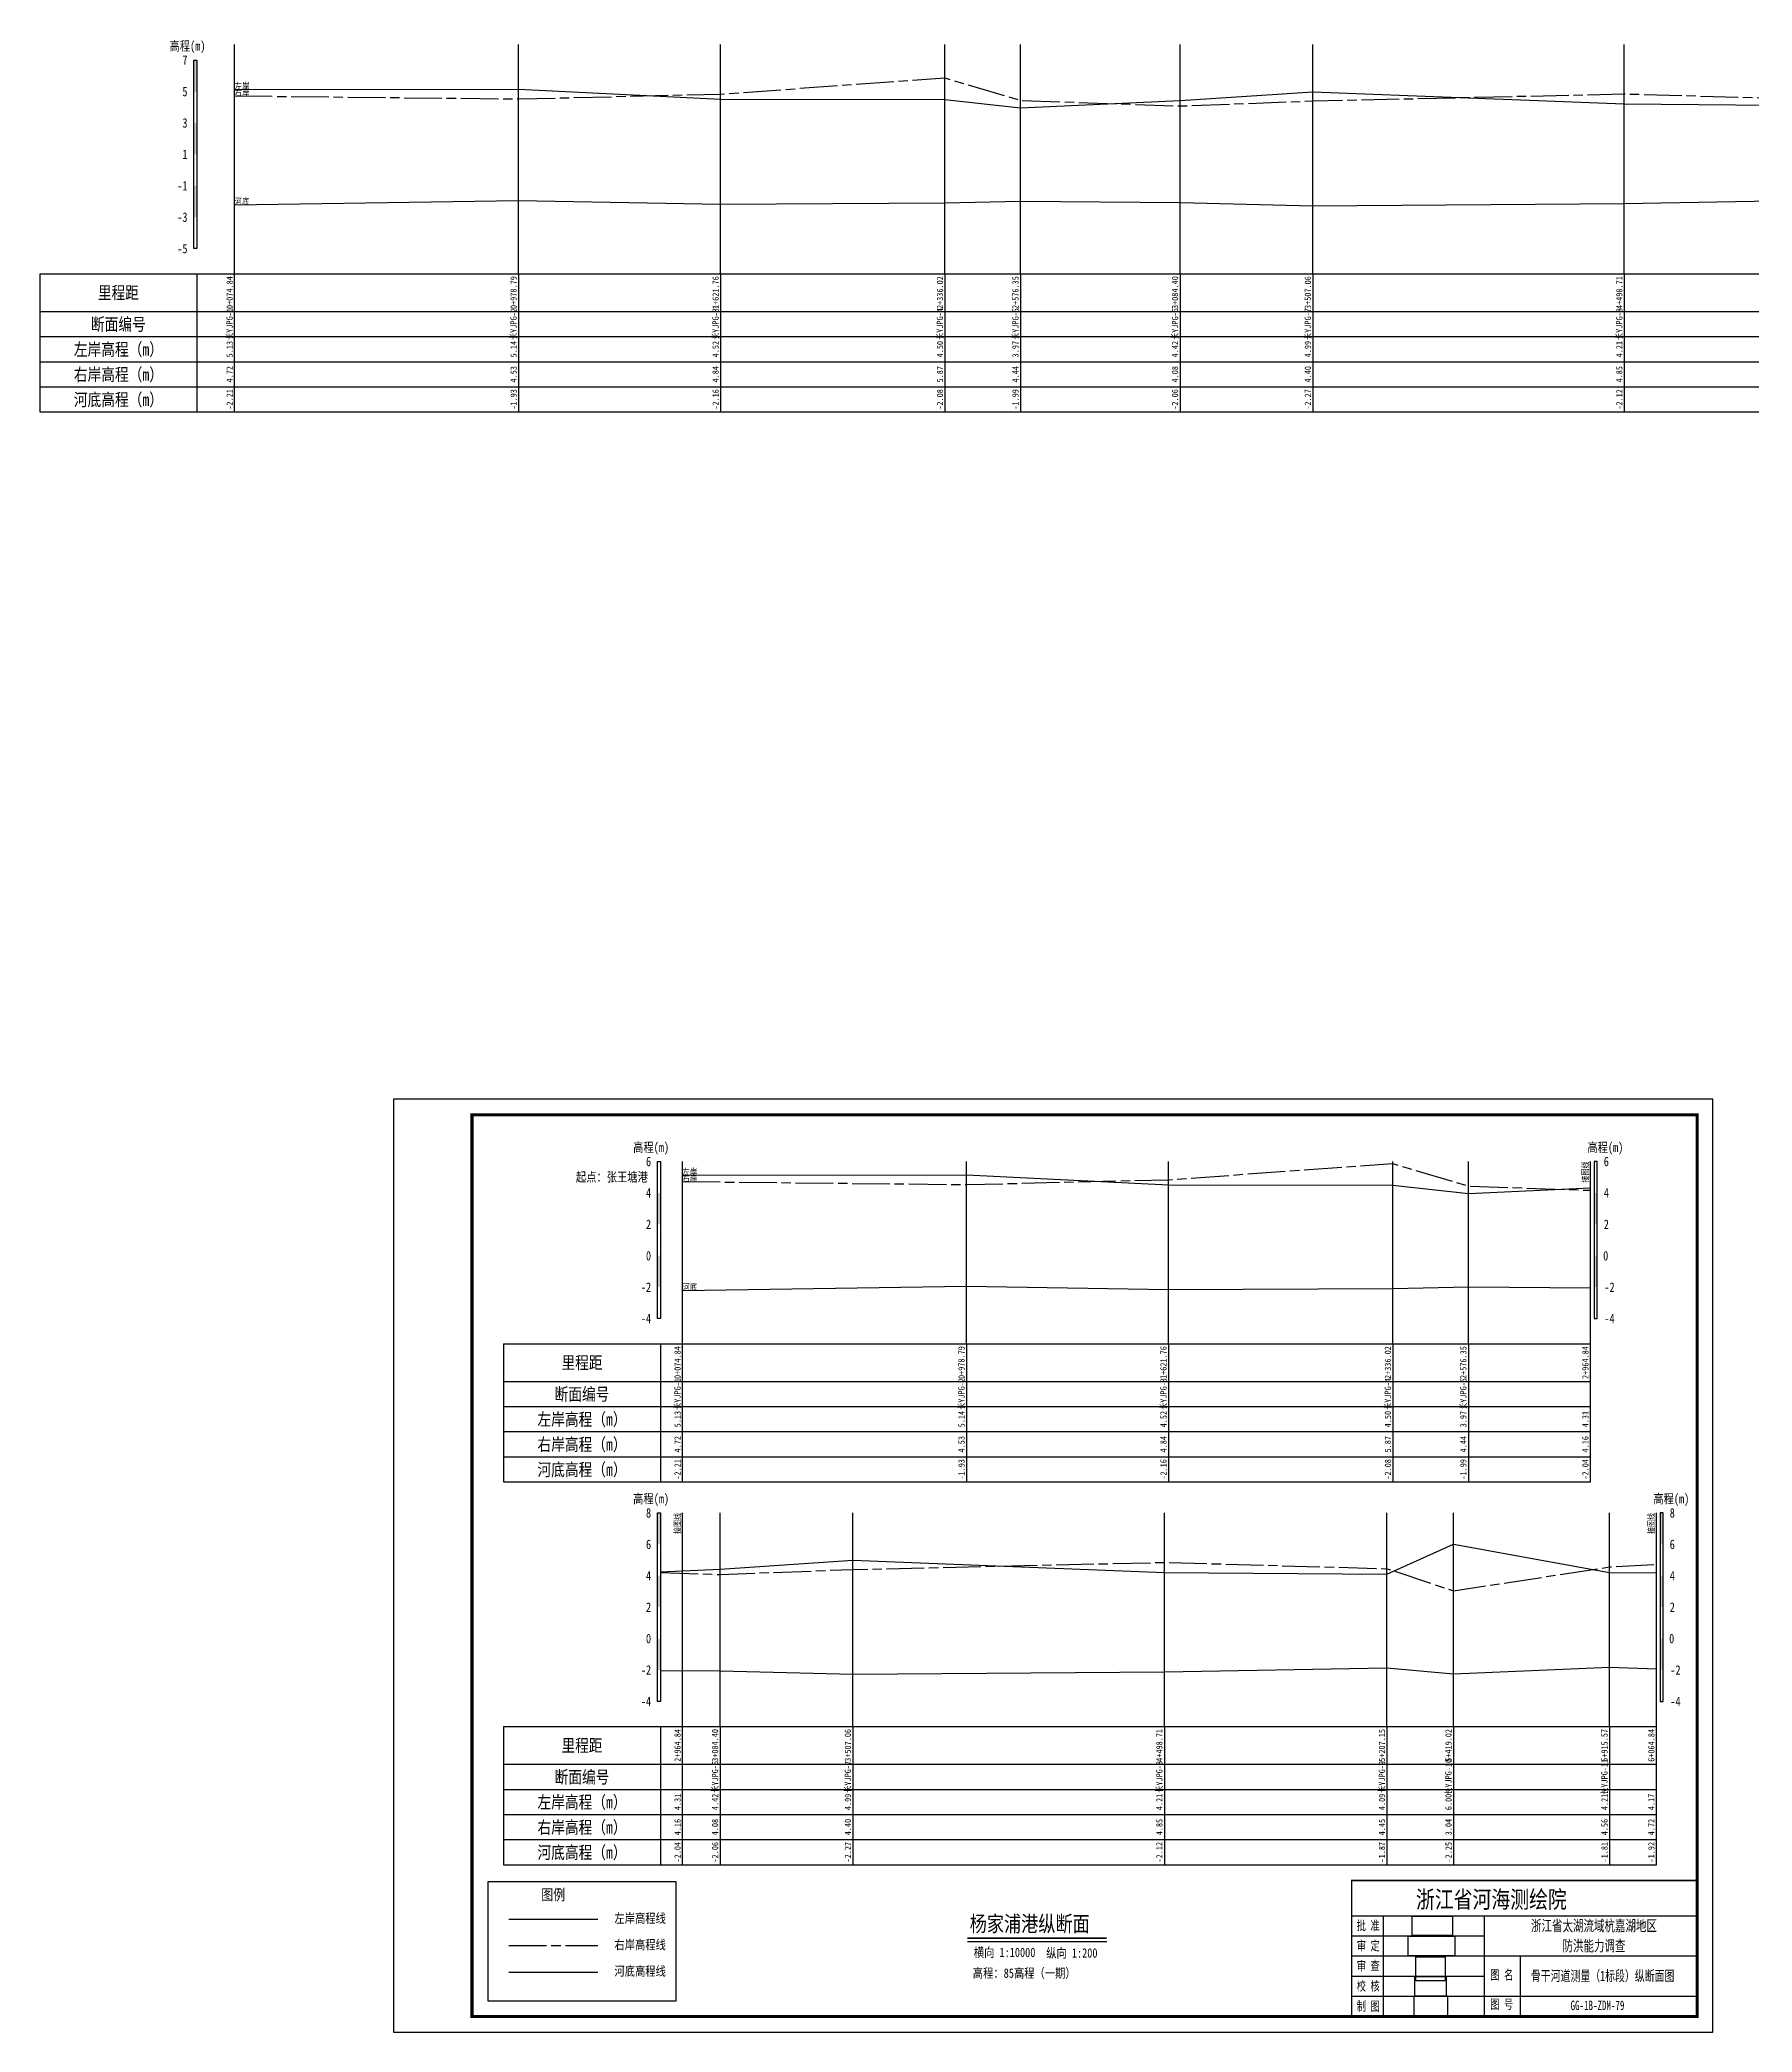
# Model space of a CAD drawing. Extents: x 531918 to 534167, y 3423336 to 3423970.
# Drawn here: x 532591 to 533136, y 3423336 to 3423970 of the extents above; entities that cross this region are included whole.
import ezdxf
from ezdxf.enums import TextEntityAlignment as Align

# ---------------------------------------------------------------- set-up
doc = ezdxf.new("R2010")
doc.units = 0
doc.header["$LTSCALE"] = 0.5
doc.linetypes.add('ACAD_ISO08W100', pattern=[36, 24, -3, 6, -3])
doc.layers.get('0').update_dxf_attribs({"linetype": 'CONTINUOUS'})
for name, color, linetype, lineweight in [('00右岸断面线', 5, 'ACAD_ISO08W100', 30), ('00左岸断面线', 6, 'CONTINUOUS', 30), ('00河底高程', 2, 'CONTINUOUS', 30), ('xxxx', 6, 'CONTINUOUS', 30)]:
    doc.layers.add(name, color=color, linetype=linetype, lineweight=lineweight)
for name, color, linetype in [('tab', 9, 'CONTINUOUS'), ('TEXT', 7, 'CONTINUOUS'), ('zdm1', 2, 'CONTINUOUS'), ('zh', 9, 'CONTINUOUS'), ('图框', 7, 'CONTINUOUS'), ('标注', 7, 'CONTINUOUS'), ('纵断面曲线名称', 7, 'CONTINUOUS'), ('高程标尺', 3, 'CONTINUOUS')]:
    doc.layers.add(name, color=color, linetype=linetype)
doc.styles.add('HZ', font='fangsong_GB2312.ttf', dxfattribs={"width": 0.8})
doc.styles.add('tk2', font='fangsong_GB2312.ttf', dxfattribs={"width": 0.8})
picture_1 = doc.add_image_def('image1.tif', size_in_pixel=(413, 175))
picture_2 = doc.add_image_def('image2.tif', size_in_pixel=(364, 223))
picture_3 = doc.add_image_def('image3.tif', size_in_pixel=(379, 181))
picture_4 = doc.add_image_def('image4.tif', size_in_pixel=(244, 153))
picture_5 = doc.add_image_def('image5.tif', size_in_pixel=(332, 273))

# ---------------------------------------------------------------- blocks, each defined once
blk = doc.blocks.new('A$C0B9647FD')
at = {"lineweight": 100, "const_width": 0.5}
blk.add_lwpolyline([(0, 43.28), (-110, 43.28), (-110, 0), (0, 0), (0, 43.28)], dxfattribs=at)
at = {"layer": 'TEXT', "color": 0}
for p, q in [((-110, 32.08, 0), (0, 32.08, 0)), ((-99.92, 32.08, 0), (-99.92, 6.42, 0)), ((-67.83, 32.08, 0), (-67.83, 6.42, 0)), ((-110, 25.67, 0), (-67.83, 25.67, 0)), ((-110, 19.25, 0), (-67.83, 19.25, 0)), ((-67.83, 19.25, 0), (0, 19.25, 0)), ((-56.35, 19.25, 0), (-56.35, 0, 0)), ((-110, 12.83, 0), (-67.83, 12.83, 0)), ((-110, 6.42, 0), (0, 6.42, 0)), ((-99.92, 6.42, 0), (-99.92, 0, 0)), ((-67.83, 6.42, 0), (-67.83, 0, 0))]:
    blk.add_line(p, q, dxfattribs=at)
at = {"layer": 'TEXT', "color": 7, "ltscale": 8, "style": 'tk2'}
for tag, p, height, width in [('浙江省水利水电技术咨询中心', (-89.53, 34.51, 0), 5.5, 0.8), ('批准', (-108.38, 27.45, 0), 3, 0.7), ('审定', (-108.38, 21.04, 0), 3, 0.7), ('审 查', (-108.38, 14.62, 0), 3, 0.7), ('图名', (-65.84, 11.75, 0), 3, 0.7), ('校 核', (-108.38, 8.2, 0), 3, 0.7), ('制 图', (-108.38, 1.79, 0), 3, 0.7), ('图号', (-65.89, 2.42, 0), 3, 0.7)]:
    blk.add_attdef(tag, p, '', height=height, dxfattribs=dict(at, width=width))
at = {"layer": 'TEXT', "color": 0, "style": 'tk2', "width": 0.7}
for tag, height, p in [('浙江省太湖流域杭嘉湖地区', 3.5, (-32.86, 28.9, -206.67)), ('防洪能力调查', 3.5, (-32.86, 22.5, -206.67)), ('骨干河道测量（*标段）水系图', 3.3, (-30.1, 12.93, -206.67)), ('HJH-01', 3, (-31.74, 3.53, -206.67))]:
    blk.add_attdef(tag, text='', height=height, dxfattribs=at).set_placement(p, align=Align.MIDDLE_CENTER)
blk = doc.blocks.new('A$C72737839')
at = {"linetype": 'Continuous'}
blk.add_lwpolyline([(59.94, 0), (59.94, 37.85), (0, 37.85)], dxfattribs=at)
at = {"linetype": 'Continuous', "flags": 128}
for points in [[(0, 37.85), (0, 0)], [(0, 0), (59.94, 0)]]:
    blk.add_lwpolyline(points, dxfattribs=at)
at = {"layer": '00右岸断面线', "color": 5, "lineweight": 30}
blk.add_line((6.73, 17.55), (35.02, 17.55), dxfattribs=at)
at = {"layer": '00河底高程', "color": 2, "lineweight": 30}
blk.add_line((6.73, 9.13), (35.02, 9.13), dxfattribs=at)
at = {"layer": 'xxxx', "color": 6, "lineweight": 30}
blk.add_line((6.73, 25.97), (35.02, 25.97), dxfattribs=at)
at = {"layer": 'tab', "color": 0, "style": 'HZ', "width": 0.8}
blk.add_text('图例', height=3.5, dxfattribs=at).set_placement((20.83, 33.8), align=Align.MIDDLE)
at = {"layer": 'zdm1', "linetype": 'Continuous', "style": 'HZ', "width": 0.8}
for s, p in [('左岸高程线', (48.5, 26.33)), ('右岸高程线', (48.5, 17.91)), ('河底高程线', (48.5, 9.49))]:
    blk.add_text(s, height=3, dxfattribs=at).set_placement(p, align=Align.MIDDLE)

msp = doc.modelspace()

# ---------------------------------------------------------------- linework, layer by layer
at = {"layer": '00右岸断面线', "flags": 128}
for points in [[(532652.73, 3423952.29), (532743.12, 3423951.34), (532807.42, 3423952.89), (532878.84, 3423958.04), (532902.88, 3423950.89), (532953.68, 3423949.09), (532995.95, 3423950.69), (533095.11, 3423952.94), (533165.96, 3423950.94), (533187.14, 3423943.89), (533236.8, 3423951.49), (533300.72, 3423954.89), (533347.39, 3423948.99), (533382.88, 3423948.99), (533446.18, 3423949.79), (533583.62, 3423952.69), (533674.49, 3423952.49), (533722.52, 3423952.49), (533819.05, 3423944.09), (533951.84, 3423947.89), (534045.36, 3423951.59), (534104.11, 3423951.34), (534166.67, 3423957.59)], [(532795.31, 3423606.72), (532885.7, 3423605.77), (532950, 3423607.32), (533021.43, 3423612.47), (533045.46, 3423605.32), (533084.31, 3423603.95)], [(532788.31, 3423482.34), (532807.26, 3423481.66), (532849.53, 3423483.26), (532948.69, 3423485.51), (533019.54, 3423483.51), (533040.73, 3423476.46), (533090.38, 3423484.06), (533105.31, 3423484.86)]]:
    msp.add_lwpolyline(points, dxfattribs=at)
at = {"layer": '00左岸断面线', "flags": 128}
for points in [[(532652.73, 3423954.34), (532743.12, 3423954.39), (532807.42, 3423951.29), (532878.84, 3423951.19), (532902.88, 3423948.54), (532953.68, 3423950.79), (532995.95, 3423953.64), (533095.11, 3423949.74), (533165.96, 3423949.14), (533187.14, 3423958.69), (533236.8, 3423949.74), (533300.72, 3423948.99), (533347.39, 3423952.34), (533382.88, 3423949.99), (533446.18, 3423952.59), (533583.62, 3423945.04), (533674.49, 3423949.64), (533722.52, 3423948.79), (533819.05, 3423946.04), (533951.84, 3423950.94), (534045.36, 3423951.69), (534104.11, 3423946.54), (534166.67, 3423956.29)], [(532795.31, 3423608.77), (532885.7, 3423608.82), (532950, 3423605.72), (533021.43, 3423605.62), (533045.46, 3423602.97), (533084.31, 3423604.69)], [(532788.31, 3423482.53), (532807.26, 3423483.36), (532849.53, 3423486.21), (532948.69, 3423482.31), (533019.54, 3423481.71), (533040.73, 3423491.26), (533090.38, 3423482.31), (533105.31, 3423482.14)]]:
    msp.add_lwpolyline(points, dxfattribs=at)
at = {"layer": '00河底高程', "flags": 128}
for points in [[(532652.73, 3423917.64), (532743.12, 3423919.04), (532807.42, 3423917.89), (532878.84, 3423918.29), (532902.88, 3423918.74), (532953.68, 3423918.39), (532995.95, 3423917.34), (533095.11, 3423918.09), (533165.96, 3423919.34), (533187.14, 3423917.44), (533236.8, 3423919.64), (533300.72, 3423917.24), (533347.39, 3423918.54), (533382.88, 3423916.39), (533446.18, 3423917.29), (533583.62, 3423917.99), (533674.49, 3423913.94), (533722.52, 3423916.54), (533819.05, 3423917.14), (533951.84, 3423915.24), (534045.36, 3423915.74), (534104.11, 3423915.69), (534166.67, 3423917.04)], [(532795.31, 3423572.07), (532885.7, 3423573.47), (532950, 3423572.32), (533021.43, 3423572.72), (533045.46, 3423573.17), (533084.31, 3423572.91)], [(532788.31, 3423451.1), (532807.26, 3423450.96), (532849.53, 3423449.91), (532948.69, 3423450.66), (533019.54, 3423451.91), (533040.73, 3423450.01), (533090.38, 3423452.21), (533105.31, 3423451.65)]]:
    msp.add_lwpolyline(points, dxfattribs=at)
at = {"layer": 'tab'}
for p, q in [((532590.73, 3423895.69), (534166.67, 3423895.69)), ((532590.73, 3423895.69), (532590.73, 3423851.69)), ((532640.73, 3423895.69), (532640.73, 3423851.69)), ((532652.73, 3423851.69), (532652.73, 3423895.69)), ((532743.12, 3423895.69), (532743.12, 3423851.69)), ((532807.42, 3423895.69), (532807.42, 3423851.69)), ((532878.84, 3423895.69), (532878.84, 3423851.69)), ((532902.88, 3423895.69), (532902.88, 3423851.69)), ((532953.68, 3423895.69), (532953.68, 3423851.69)), ((532995.95, 3423895.69), (532995.95, 3423851.69)), ((533095.11, 3423895.69), (533095.11, 3423851.69)), ((532590.73, 3423883.69), (534166.67, 3423883.69)), ((532590.73, 3423875.69), (534166.67, 3423875.69)), ((532590.73, 3423867.69), (534166.67, 3423867.69)), ((532590.73, 3423859.69), (534166.67, 3423859.69)), ((532590.73, 3423851.69), (534166.67, 3423851.69)), ((532738.31, 3423555.12), (533084.31, 3423555.12)), ((532738.31, 3423555.12), (532738.31, 3423511.12)), ((532788.31, 3423555.12), (532788.31, 3423511.12)), ((532795.31, 3423511.12), (532795.31, 3423555.12)), ((532885.7, 3423555.12), (532885.7, 3423511.12)), ((532950, 3423555.12), (532950, 3423511.12)), ((533021.43, 3423555.12), (533021.43, 3423511.12)), ((533045.46, 3423555.12), (533045.46, 3423511.12)), ((533084.31, 3423511.12), (533084.31, 3423555.12)), ((532738.31, 3423543.12), (533084.31, 3423543.12)), ((532738.31, 3423535.12), (533084.31, 3423535.12)), ((532738.31, 3423527.12), (533084.31, 3423527.12)), ((532738.31, 3423519.12), (533084.31, 3423519.12)), ((532738.31, 3423511.12), (533084.31, 3423511.12)), ((532738.31, 3423433.26), (533105.31, 3423433.26)), ((532738.31, 3423433.26), (532738.31, 3423389.26)), ((532788.31, 3423433.26), (532788.31, 3423389.26)), ((532795.31, 3423389.26), (532795.31, 3423433.26)), ((532807.26, 3423433.26), (532807.26, 3423389.26)), ((532849.53, 3423433.26), (532849.53, 3423389.26)), ((532948.69, 3423433.26), (532948.69, 3423389.26)), ((533019.54, 3423433.26), (533019.54, 3423389.26)), ((533040.73, 3423433.26), (533040.73, 3423389.26)), ((533090.38, 3423433.26), (533090.38, 3423389.26)), ((533105.31, 3423389.26), (533105.31, 3423433.26)), ((532738.31, 3423421.26), (533105.31, 3423421.26)), ((532738.31, 3423413.26), (533105.31, 3423413.26)), ((532738.31, 3423405.26), (533105.31, 3423405.26)), ((532738.31, 3423397.26), (533105.31, 3423397.26)), ((532738.31, 3423389.26), (533105.31, 3423389.26))]:
    msp.add_line(p, q, dxfattribs=at)
at = {"layer": 'zh', "color": 6}
for p, q in [((532652.73, 3423895.69), (532652.73, 3423968.69)), ((532743.12, 3423895.69), (532743.12, 3423968.69)), ((532807.42, 3423895.69), (532807.42, 3423968.69)), ((532878.84, 3423895.69), (532878.84, 3423968.69)), ((532902.88, 3423895.69), (532902.88, 3423968.69)), ((532953.68, 3423895.69), (532953.68, 3423968.69)), ((532995.95, 3423895.69), (532995.95, 3423968.69)), ((533095.11, 3423895.69), (533095.11, 3423968.69)), ((532795.31, 3423555.12), (532795.31, 3423613.12)), ((532885.7, 3423555.12), (532885.7, 3423613.12)), ((532950, 3423555.12), (532950, 3423613.12)), ((533021.43, 3423555.12), (533021.43, 3423613.12)), ((533045.46, 3423555.12), (533045.46, 3423613.12)), ((532807.26, 3423433.26), (532807.26, 3423501.26)), ((532849.53, 3423433.26), (532849.53, 3423501.26)), ((532948.69, 3423433.26), (532948.69, 3423501.26)), ((533019.54, 3423433.26), (533019.54, 3423501.26)), ((533040.73, 3423433.26), (533040.73, 3423501.26)), ((533090.38, 3423433.26), (533090.38, 3423501.26))]:
    msp.add_line(p, q, dxfattribs=at)
at = {"layer": 'zh'}
for p, q in [((533084.31, 3423555.12), (533084.31, 3423613.12)), ((532795.31, 3423433.26), (532795.31, 3423501.26)), ((533105.31, 3423433.26), (533105.31, 3423501.26))]:
    msp.add_line(p, q, dxfattribs=at)
at = {"layer": '图框', "flags": 128}
msp.add_lwpolyline([(532703.31, 3423335.98), (533123.31, 3423335.98), (533123.31, 3423632.98), (532703.31, 3423632.98)], close=True, dxfattribs=at)
at = {"layer": '图框', "const_width": 1, "flags": 128}
msp.add_lwpolyline([(532728.31, 3423340.98), (533118.31, 3423340.98), (533118.31, 3423627.98), (532728.31, 3423627.98)], close=True, dxfattribs=at)
at = {"layer": '图框', "color": 0, "const_width": 0.5, "flags": 128}
msp.add_lwpolyline([(532885.99, 3423365.88), (532930.33, 3423365.88)], dxfattribs=at)
at = {"layer": '图框', "color": 0, "flags": 128}
msp.add_lwpolyline([(532885.99, 3423364.88), (532930.33, 3423364.88)], dxfattribs=at)
at = {"layer": '高程标尺', "flags": 128}
for points in [[(532639.73, 3423903.69), (532639.73, 3423963.69), (532640.73, 3423963.69), (532640.73, 3423903.69)], [(532787.31, 3423563.12), (532787.31, 3423613.12), (532788.31, 3423613.12), (532788.31, 3423563.12)], [(533086.52, 3423563.12), (533086.52, 3423613.12), (533085.52, 3423613.12), (533085.52, 3423563.12)], [(532787.31, 3423441.26), (532787.31, 3423501.26), (532788.31, 3423501.26), (532788.31, 3423441.26)], [(533107.52, 3423441.26), (533107.52, 3423501.26), (533106.52, 3423501.26), (533106.52, 3423441.26)]]:
    msp.add_lwpolyline(points, close=True, dxfattribs=at)
at = {"layer": '高程标尺'}
for points in [[(532639.73, 3423953.69), (532640.73, 3423953.69), (532639.73, 3423963.69), (532640.73, 3423963.69)], [(532639.73, 3423933.69), (532640.73, 3423933.69), (532639.73, 3423943.69), (532640.73, 3423943.69)], [(532639.73, 3423913.69), (532640.73, 3423913.69), (532639.73, 3423923.69), (532640.73, 3423923.69)], [(532787.31, 3423593.12), (532788.31, 3423593.12), (532787.31, 3423603.12), (532788.31, 3423603.12)], [(533086.52, 3423593.12), (533085.52, 3423593.12), (533086.52, 3423603.12), (533085.52, 3423603.12)], [(532787.31, 3423573.12), (532788.31, 3423573.12), (532787.31, 3423583.12), (532788.31, 3423583.12)], [(533086.52, 3423573.12), (533085.52, 3423573.12), (533086.52, 3423583.12), (533085.52, 3423583.12)], [(532787.31, 3423491.26), (532788.31, 3423491.26), (532787.31, 3423501.26), (532788.31, 3423501.26)], [(533107.52, 3423491.26), (533106.52, 3423491.26), (533107.52, 3423501.26), (533106.52, 3423501.26)], [(532787.31, 3423471.26), (532788.31, 3423471.26), (532787.31, 3423481.26), (532788.31, 3423481.26)], [(533107.52, 3423471.26), (533106.52, 3423471.26), (533107.52, 3423481.26), (533106.52, 3423481.26)], [(532787.31, 3423451.26), (532788.31, 3423451.26), (532787.31, 3423461.26), (532788.31, 3423461.26)], [(533107.52, 3423451.26), (533106.52, 3423451.26), (533107.52, 3423461.26), (533106.52, 3423461.26)]]:
    msp.add_solid(points, dxfattribs=at)

# ---------------------------------------------------------------- block references
at = {"layer": '图框', "linetype": 'Continuous'}
msp.add_blockref('A$C72737839', (532733.31, 3423345.98), dxfattribs=at)
msp.add_blockref('A$C0B9647FD', (533118.31, 3423340.98), dxfattribs=at).add_auto_attribs({'图号': '图 号', '图名': '图 名', '批准': '批 准', '校 核': '校 核', '审 查': '审 查', '审定': '审 定', '制 图': '制 图', '浙江省水利水电技术咨询中心': '浙江省河海测绘院', 'HJH-01': 'GG-1B-ZDM-79', '骨干河道测量（*标段）水系图': '骨干河道测量（1标段）纵断面图', '浙江省太湖流域杭嘉湖地区': '浙江省太湖流域杭嘉湖地区', '防洪能力调查': '防洪能力调查'})

# ---------------------------------------------------------------- texts
at = {"layer": 'tab', "color": 3, "style": 'HZ', "width": 0.8}
for s, p in [('里程距', (532615.73, 3423889.69)), ('断面编号', (532615.73, 3423879.69)), ('左岸高程（m）', (532615.73, 3423871.69)), ('右岸高程（m）', (532615.73, 3423863.69)), ('河底高程（m）', (532615.73, 3423855.69)), ('里程距', (532763.31, 3423549.12)), ('断面编号', (532763.31, 3423539.12)), ('左岸高程（m）', (532763.31, 3423531.12)), ('右岸高程（m）', (532763.31, 3423523.12)), ('河底高程（m）', (532763.31, 3423515.12)), ('里程距', (532763.31, 3423427.26)), ('断面编号', (532763.31, 3423417.26)), ('左岸高程（m）', (532763.31, 3423409.26)), ('右岸高程（m）', (532763.31, 3423401.26)), ('河底高程（m）', (532763.31, 3423393.26))]:
    msp.add_text(s, height=3.999, dxfattribs=at).set_placement(p, align=Align.MIDDLE)
for s, p in [('0+074.84', (532652.73, 3423889.69)), ('0+978.79', (532743.12, 3423889.69)), ('1+621.76', (532807.42, 3423889.69)), ('2+336.02', (532878.84, 3423889.69)), ('2+576.35', (532902.88, 3423889.69)), ('3+084.40', (532953.68, 3423889.69)), ('3+507.06', (532995.95, 3423889.69)), ('4+498.71', (533095.11, 3423889.69)), ('长YJPG-1', (532652.73, 3423879.69)), ('长YJPG-2', (532743.12, 3423879.69)), ('长YJPG-3', (532807.42, 3423879.69)), ('长YJPG-4', (532878.84, 3423879.69)), ('长YJPG-5', (532902.88, 3423879.69)), ('长YJPG-6', (532953.68, 3423879.69)), ('长YJPG-7', (532995.95, 3423879.69)), ('长YJPG-8', (533095.11, 3423879.69)), ('5.13', (532652.73, 3423871.69)), ('5.14', (532743.12, 3423871.69)), ('4.52', (532807.42, 3423871.69)), ('4.50', (532878.84, 3423871.69)), ('3.97', (532902.88, 3423871.69)), ('4.42', (532953.68, 3423871.69)), ('4.99', (532995.95, 3423871.69)), ('4.21', (533095.11, 3423871.69)), ('4.72', (532652.73, 3423863.69)), ('4.53', (532743.12, 3423863.69)), ('4.84', (532807.42, 3423863.69)), ('5.87', (532878.84, 3423863.69)), ('4.44', (532902.88, 3423863.69)), ('4.08', (532953.68, 3423863.69)), ('4.40', (532995.95, 3423863.69)), ('4.85', (533095.11, 3423863.69)), ('-2.21', (532652.73, 3423855.69)), ('-1.93', (532743.12, 3423855.69)), ('-2.16', (532807.42, 3423855.69)), ('-2.08', (532878.84, 3423855.69)), ('-1.99', (532902.88, 3423855.69)), ('-2.06', (532953.68, 3423855.69)), ('-2.27', (532995.95, 3423855.69)), ('-2.12', (533095.11, 3423855.69)), ('0+074.84', (532795.31, 3423549.12)), ('0+978.79', (532885.7, 3423549.12)), ('1+621.76', (532950, 3423549.12)), ('2+336.02', (533021.43, 3423549.12)), ('2+576.35', (533045.46, 3423549.12)), ('2+964.84', (533084.31, 3423549.12)), ('长YJPG-1', (532795.31, 3423539.12)), ('长YJPG-2', (532885.7, 3423539.12)), ('长YJPG-3', (532950, 3423539.12)), ('长YJPG-4', (533021.43, 3423539.12)), ('长YJPG-5', (533045.46, 3423539.12)), ('5.13', (532795.31, 3423531.12)), ('5.14', (532885.7, 3423531.12)), ('4.52', (532950, 3423531.12)), ('4.50', (533021.43, 3423531.12)), ('3.97', (533045.46, 3423531.12)), ('4.31', (533084.31, 3423531.12)), ('4.72', (532795.31, 3423523.12)), ('4.53', (532885.7, 3423523.12)), ('4.84', (532950, 3423523.12)), ('5.87', (533021.43, 3423523.12)), ('4.44', (533045.46, 3423523.12)), ('4.16', (533084.31, 3423523.12)), ('-2.21', (532795.31, 3423515.12)), ('-1.93', (532885.7, 3423515.12)), ('-2.16', (532950, 3423515.12)), ('-2.08', (533021.43, 3423515.12)), ('-1.99', (533045.46, 3423515.12)), ('-2.04', (533084.31, 3423515.12)), ('2+964.84', (532795.31, 3423427.26)), ('3+084.40', (532807.26, 3423427.26)), ('3+507.06', (532849.53, 3423427.26)), ('4+498.71', (532948.69, 3423427.26)), ('5+207.15', (533019.54, 3423427.26)), ('5+419.02', (533040.73, 3423427.26)), ('5+915.57', (533090.38, 3423427.26)), ('6+064.84', (533105.31, 3423427.26)), ('长YJPG-6', (532807.26, 3423417.26)), ('长YJPG-7', (532849.53, 3423417.26)), ('长YJPG-8', (532948.69, 3423417.26)), ('长YJPG-9', (533019.54, 3423417.26)), ('长YJPG-10', (533040.73, 3423417.26)), ('长YJPG-11', (533090.38, 3423417.26)), ('4.31', (532795.31, 3423409.26)), ('4.42', (532807.26, 3423409.26)), ('4.99', (532849.53, 3423409.26)), ('4.21', (532948.69, 3423409.26)), ('4.09', (533019.54, 3423409.26)), ('6.00', (533040.73, 3423409.26)), ('4.21', (533090.38, 3423409.26)), ('4.17', (533105.31, 3423409.26)), ('4.16', (532795.31, 3423401.26)), ('4.08', (532807.26, 3423401.26)), ('4.40', (532849.53, 3423401.26)), ('4.85', (532948.69, 3423401.26)), ('4.45', (533019.54, 3423401.26)), ('3.04', (533040.73, 3423401.26)), ('4.56', (533090.38, 3423401.26)), ('4.72', (533105.31, 3423401.26)), ('-2.04', (532795.31, 3423393.26)), ('-2.06', (532807.26, 3423393.26)), ('-2.27', (532849.53, 3423393.26)), ('-2.12', (532948.69, 3423393.26)), ('-1.87', (533019.54, 3423393.26)), ('-2.25', (533040.73, 3423393.26)), ('-1.81', (533090.38, 3423393.26)), ('-1.92', (533105.31, 3423393.26))]:
    msp.add_text(s, height=2, rotation=90, dxfattribs=at).set_placement(p, align=Align.BOTTOM_CENTER)
at = {"layer": 'zh', "color": 3, "style": 'HZ', "width": 0.8}
for p in [(533084.31, 3423613.12), (532795.31, 3423501.26), (533105.31, 3423501.26)]:
    msp.add_text('接图线', height=2, rotation=90, dxfattribs=at).set_placement(p, align=Align.BOTTOM_RIGHT)
at = {"layer": '图框', "color": 0, "style": 'HZ', "width": 0.8}
msp.add_text('杨家浦港纵断面', height=5, dxfattribs=at).set_placement((532905.83, 3423370.58), align=Align.MIDDLE)
for s, p in [('横向 1:10000', (532888.03, 3423359.87)), ('纵向 1:200', (532911.07, 3423359.69)), ('高程：85高程（一期）', (532887.72, 3423353.28))]:
    msp.add_text(s, height=3, dxfattribs=at).set_placement(p)
at = {"layer": '标注', "linetype": 'Continuous', "style": 'HZ', "width": 0.8}
msp.add_text('起点：张王塘港 ', height=3, dxfattribs=at).set_placement((532773.64, 3423608.25), align=Align.MIDDLE)
at = {"layer": '纵断面曲线名称', "color": 2, "style": 'HZ', "width": 0.8}
for p in [(532652.73, 3423954.34), (532795.31, 3423608.77)]:
    msp.add_text('左岸', height=2.1, dxfattribs=at).set_placement(p)
at = {"layer": '纵断面曲线名称', "color": 3, "style": 'HZ', "width": 0.8}
for p in [(532652.73, 3423952.29), (532795.31, 3423606.72)]:
    msp.add_text('右岸', height=2.1, dxfattribs=at).set_placement(p)
at = {"layer": '纵断面曲线名称', "color": 4, "style": 'HZ', "width": 0.8}
for p in [(532652.73, 3423917.64), (532795.31, 3423572.07)]:
    msp.add_text('河底', height=2.1, dxfattribs=at).set_placement(p)
at = {"layer": '高程标尺', "style": 'HZ', "width": 0.8}
for p in [(532637.73, 3423966.69), (532785.31, 3423616.12), (533089.07, 3423616.12), (532785.31, 3423504.26), (533110.07, 3423504.26)]:
    msp.add_text('高程(m)', height=3, dxfattribs=at).set_placement(p, align=Align.CENTER)
for s, p in [('7', (532637.73, 3423963.69)), ('5', (532637.73, 3423953.69)), ('3', (532637.73, 3423943.69)), ('1', (532637.73, 3423933.69)), ('-1', (532637.73, 3423923.69)), ('-3', (532637.73, 3423913.69)), ('-5', (532637.73, 3423903.69)), ('6', (532785.31, 3423613.12)), ('6', (533090.19, 3423613.12)), ('4', (532785.31, 3423603.12)), ('4', (533090.23, 3423603.12)), ('2', (532785.31, 3423593.12)), ('2', (533090.21, 3423593.12)), ('0', (532785.31, 3423583.12)), ('0', (533090.01, 3423583.12)), ('-2', (532785.31, 3423573.12)), ('-2', (533092.03, 3423573.12)), ('-4', (532785.31, 3423563.12)), ('-4', (533092.03, 3423563.12)), ('8', (532785.31, 3423501.26)), ('8', (533111.2, 3423501.26)), ('6', (532785.31, 3423491.26)), ('6', (533111.19, 3423491.26)), ('4', (532785.31, 3423481.26)), ('4', (533111.23, 3423481.26)), ('2', (532785.31, 3423471.26)), ('2', (533111.21, 3423471.26)), ('0', (532785.31, 3423461.26)), ('0', (533111.01, 3423461.26)), ('-2', (532785.31, 3423451.26)), ('-2', (533113.03, 3423451.26)), ('-4', (532785.31, 3423441.26)), ('-4', (533113.03, 3423441.26))]:
    msp.add_text(s, height=3, dxfattribs=at).set_placement(p, align=Align.MIDDLE_RIGHT)

# ---------------------------------------------------------------- pictures from other files: only their frames are drawn
at = {"linetype": 'Continuous'}
image = msp.add_image(picture_3, insert=(533027.62, 3423366.78), size_in_units=(12.82, 6.12), dxfattribs=at)
image.dxf.flags = 15
image = msp.add_image(picture_1, insert=(533026.32, 3423360.23, 0), size_in_units=(14.89, 6.31), dxfattribs=at)
image.dxf.flags = 15
image = msp.add_image(picture_5, insert=(533028.72, 3423352.3), size_in_units=(9.33, 7.67), dxfattribs=at)
image.dxf.flags = 15
image = msp.add_image(picture_4, insert=(533028.43, 3423347.43), size_in_units=(10.01, 6.28), dxfattribs=at)
image.dxf.flags = 15
image = msp.add_image(picture_2, insert=(533028.24, 3423340.99), size_in_units=(10.62, 6.51), dxfattribs=at)
image.dxf.flags = 15

doc.saveas('drawing.dxf')
